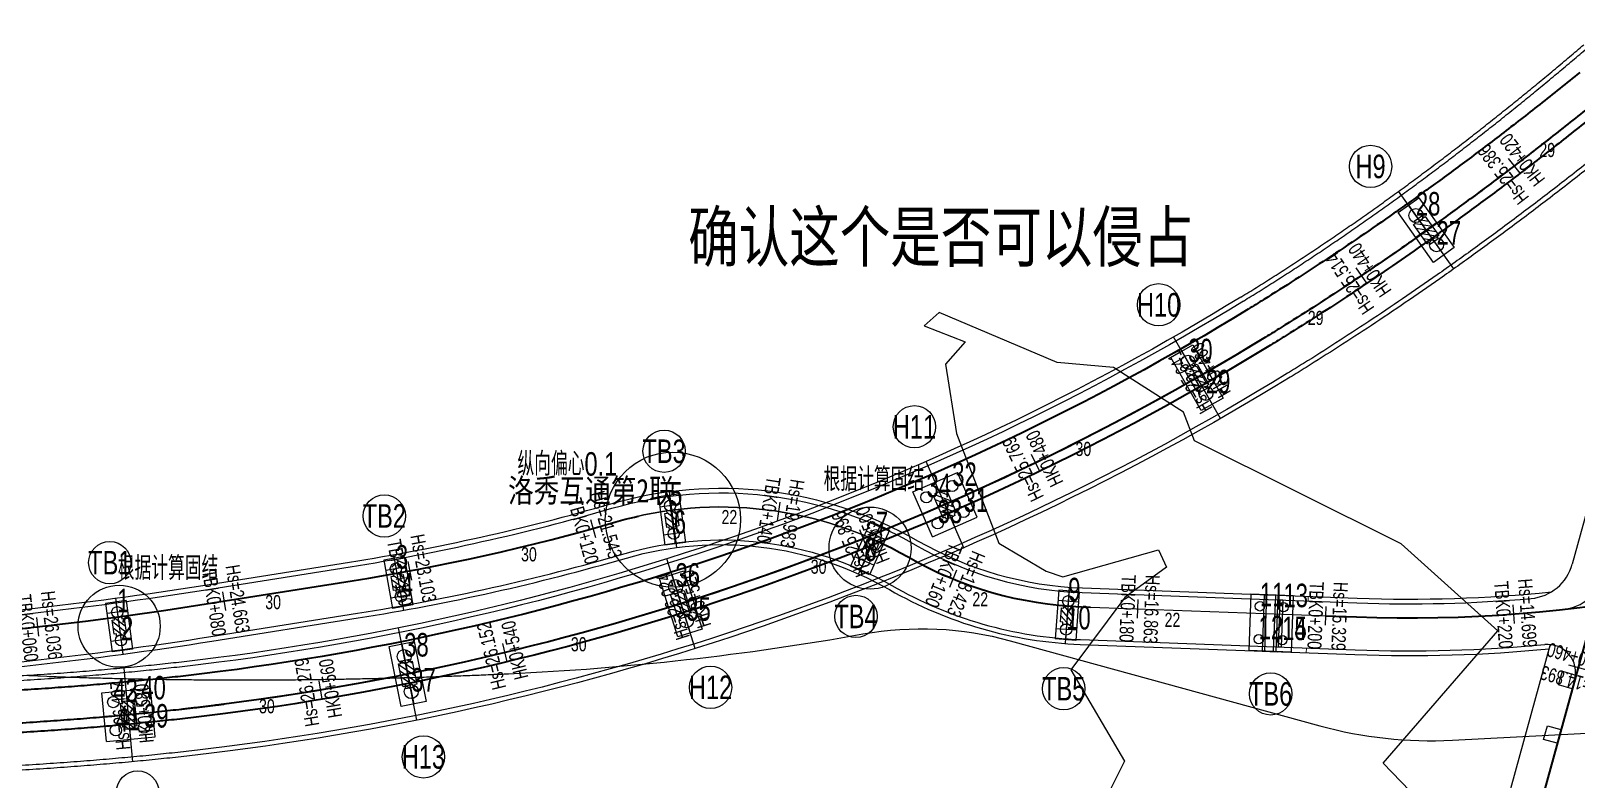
# Model space of a CAD drawing. Extents: x 0 to 558779, y 0 to 2762081.
# Drawn here: x 519542.9 to 519707.1, y 2757675 to 2757754.5 of the extents above; entities that cross this region are included whole.
import ezdxf
from ezdxf.enums import TextEntityAlignment as Align

# ---------------------------------------------------------------- set-up
doc = ezdxf.new("R2010")
doc.units = 0
doc.header["$LTSCALE"] = 20
doc.linetypes.add('CENTER', pattern=[2, 1.25, -0.25, 0.25, -0.25])
doc.linetypes.add('DASHED', pattern=[19.05, 12.7, -6.35])
for name, color, linetype in [('B-标线', 8, 'Continuous'), ('DL-中心线', 10, 'Continuous'), ('DL-人行道边线', 1, 'Continuous'), ('DL-树池', 110, 'Continuous'), ('DL-非机动车道边线', 6, 'Continuous'), ('K-控制', 230, 'Continuous'), ('L-洛秀互通匝道边线', 140, 'Continuous'), ('QL-主线桥墩', 191, 'Continuous'), ('QL-分孔线', 4, 'Continuous'), ('QL-墩号', 6, 'Continuous'), ('QL-桥墩', 191, 'Continuous'), ('QL-桥跨数值', 6, 'Continuous'), ('RD-红线', 230, 'Continuous'), ('XW_H', 7, 'Continuous'), ('XW_RZ-海江左慢行', 7, 'Continuous'), ('XW_TB', 7, 'Continuous'), ('文本', 3, 'Continuous'), ('桩号-H', 7, 'Continuous'), ('桩号-RZ-海江左慢行', 7, 'Continuous'), ('桩号-TB', 7, 'Continuous'), ('设计高-H', 7, 'Continuous'), ('设计高-RZ-海江左慢行', 7, 'Continuous'), ('设计高-TB', 7, 'Continuous'), ('设计高-地面高-H', 7, 'Continuous'), ('设计高-地面高-RZ-海江左慢行', 7, 'Continuous'), ('设计高-地面高-TB', 7, 'Continuous')]:
    doc.layers.add(name, color=color, linetype=linetype)
doc.layers.add('偏心', color=4, linetype='Continuous', plot=False)
doc.layers.add('坐标标注', color=6, linetype='Continuous', plot=False)
doc.layers.add('标注', color=3, linetype='Continuous', lineweight=15)
doc.styles.add('ht', font='simhei_0.ttf')
doc.styles.get("Standard").update_dxf_attribs({"font": 'fsdb_e.shx', "width": 0.7, "bigfont": 'hzdx.shx'})
doc.styles.add('仿宋', font='simfang_0.ttf', dxfattribs={"width": 0.8})
pattern_1 = [(0, (0, 2e-10), (0, 6.985), [5.08, -1.905]), (90, (0, 2e-10), (-6.985, 4e-16), [5.08, -1.905])]
pattern_2 = [(0, (0, 0), (0, 6.985), [5.08, -1.905]), (90, (0, 0), (-6.985, 4e-16), [5.08, -1.905])]

# ---------------------------------------------------------------- blocks, each defined once
blk = doc.blocks.new('shuchi02')
at = {"layer": 'DL-树池', "color": 3}
blk.add_lwpolyline([(-0.75, 0), (0.75, 0), (0.75, -1.5), (-0.75, -1.5)], close=True, dxfattribs=at)
blk = doc.blocks.new('(10-1)10m花瓶墩单排桩2根1.5')
h = blk.add_hatch()
h.set_pattern_fill('ANGLE', color=256)
h.set_pattern_definition(pattern_1)
h.paths.add_polyline_path([(-1.5, -0.5), (-1.5, 0.5), (-1.25, 0.5), (-1.25, 0.75), (1.25, 0.75), (1.25, 0.5), (1.5, 0.5), (1.5, -0.5), (1.25, -0.5), (1.25, -0.75), (-1.25, -0.75), (-1.25, -0.5)])
h = blk.add_hatch()
h.set_pattern_fill('ANGLE', color=256)
h.set_pattern_definition(pattern_1)
h.paths.add_polyline_path([(-1.5, -0.5), (-1.5, 0.5), (-1.25, 0.5), (-1.25, 0.75), (1.25, 0.75), (1.25, 0.5), (1.5, 0.5), (1.5, -0.5), (1.25, -0.5), (1.25, -0.75), (-1.25, -0.75), (-1.25, -0.5)])
h = blk.add_hatch()
h.set_pattern_fill('ANSI31', color=3, scale=0.15)
h.paths.add_polyline_path([(-1.5, -0.5), (-1.5, 0.5), (-1.25, 0.5), (-1.25, 0.75), (1.25, 0.75), (1.25, 0.5), (1.5, 0.5), (1.5, -0.5), (1.25, -0.5), (1.25, -0.75), (-1.25, -0.75), (-1.25, -0.5)])
at = {"layer": 'QL-桥墩', "color": 1}
for p, q in [((-3.25, -1.35), (-3.25, 1.35)), ((-3.25, 1.35), (3.25, 1.35)), ((3.25, 1.35), (3.25, -1.35)), ((3.25, -1.35), (-3.25, -1.35))]:
    blk.add_line(p, q, dxfattribs=at)
at = {"layer": 'QL-桥墩', "color": 3, "linetype": 'CENTER'}
for p, q in [((3.25, 0), (-3.25, 0)), ((0, -1.35), (0, 1.35))]:
    blk.add_line(p, q, dxfattribs=at)
at = {"layer": 'QL-桥墩', "color": 1}
blk.add_lwpolyline([(-1.5, -0.5), (-1.5, 0.5), (-1.25, 0.5), (-1.25, 0.75), (1.25, 0.75), (1.25, 0.5), (1.5, 0.5), (1.5, -0.5), (1.25, -0.5), (1.25, -0.75), (-1.25, -0.75), (-1.25, -0.5)], close=True, dxfattribs=at)
at = {"layer": 'QL-桥墩', "color": 3}
for centre in [(-1.9, 0), (1.9, 0)]:
    blk.add_circle(centre, 0.75, dxfattribs=at)
blk = doc.blocks.new('(10-2)10m花瓶墩双排桩4根1.2')
h = blk.add_hatch()
h.set_pattern_fill('ANGLE', color=256)
h.set_pattern_definition(pattern_2)
h.paths.add_polyline_path([(-1.5, -0.5), (-1.5, 0.5), (-1.25, 0.5), (-1.25, 0.75), (1.25, 0.75), (1.25, 0.5), (1.5, 0.5), (1.5, -0.5), (1.25, -0.5), (1.25, -0.75), (-1.25, -0.75), (-1.25, -0.5)])
h = blk.add_hatch()
h.set_pattern_fill('ANGLE', color=256)
h.set_pattern_definition(pattern_2)
h.paths.add_polyline_path([(-1.5, -0.5), (-1.5, 0.5), (-1.25, 0.5), (-1.25, 0.75), (1.25, 0.75), (1.25, 0.5), (1.5, 0.5), (1.5, -0.5), (1.25, -0.5), (1.25, -0.75), (-1.25, -0.75), (-1.25, -0.5)])
h = blk.add_hatch()
h.set_pattern_fill('ANSI31', color=3, scale=0.15)
h.paths.add_polyline_path([(-1.5, -0.5), (-1.5, 0.5), (-1.25, 0.5), (-1.25, 0.75), (1.25, 0.75), (1.25, 0.5), (1.5, 0.5), (1.5, -0.5), (1.25, -0.5), (1.25, -0.75), (-1.25, -0.75), (-1.25, -0.5)])
at = {"layer": 'QL-桥墩', "color": 1}
for p, q in [((-2.6, 2.6), (2.6, 2.6)), ((-2.6, 2.6), (-2.6, -2.6)), ((2.6, 2.6), (2.6, -2.6)), ((-2.6, -2.6), (2.6, -2.6))]:
    blk.add_line(p, q, dxfattribs=at)
at = {"layer": 'QL-桥墩', "color": 3, "linetype": 'CENTER'}
for p, q in [((0, 2.6), (0, -2.6)), ((-2.6, 0), (2.6, 0))]:
    blk.add_line(p, q, dxfattribs=at)
at = {"layer": 'QL-桥墩', "color": 1, "ltscale": 0.1}
blk.add_lwpolyline([(-1.5, -0.5), (-1.5, 0.5), (-1.25, 0.5), (-1.25, 0.75), (1.25, 0.75), (1.25, 0.5), (1.5, 0.5), (1.5, -0.5), (1.25, -0.5), (1.25, -0.75), (-1.25, -0.75), (-1.25, -0.5)], close=True, dxfattribs=at)
at = {"layer": 'QL-桥墩', "color": 3, "ltscale": 0.1}
for centre in [(-1.5, 1.5), (1.5, 1.5), (-1.5, -1.5), (1.5, -1.5)]:
    blk.add_circle(centre, 0.6, dxfattribs=at)
blk = doc.blocks.new('(6-1)6.0m花瓶墩单排桩2根1.2')
h = blk.add_hatch()
h.set_pattern_fill('ANSI31', color=3, scale=0.15, angle=180)
h.paths.add_polyline_path([(1, 0.4), (1, -0.4), (0.75, -0.4), (0.75, -0.65), (-0.75, -0.65), (-0.75, -0.4), (-1, -0.4), (-1, 0.4), (-0.75, 0.4), (-0.75, 0.65), (0.75, 0.65), (0.75, 0.4)])
at = {"layer": 'QL-桥墩', "color": 1}
for p, q in [((-2.6, 1.1), (-2.6, -1.1)), ((-2.6, 1.1), (2.6, 1.1)), ((2.6, 1.1), (2.6, -1.1)), ((-2.6, -1.1), (2.6, -1.1))]:
    blk.add_line(p, q, dxfattribs=at)
at = {"layer": 'QL-桥墩', "color": 3, "linetype": 'CENTER'}
for p, q in [((-2.6, 0), (2.6, 0)), ((-1.5, 1.1), (-1.5, -1.1)), ((1.5, 1.1), (1.5, -1.1))]:
    blk.add_line(p, q, dxfattribs=at)
at = {"layer": 'QL-桥墩', "color": 1}
blk.add_lwpolyline([(1, 0.4), (1, -0.4), (0.75, -0.4), (0.75, -0.65), (-0.75, -0.65), (-0.75, -0.4), (-1, -0.4), (-1, 0.4), (-0.75, 0.4), (-0.75, 0.65), (0.75, 0.65), (0.75, 0.4)], close=True, dxfattribs=at)
at = {"layer": 'QL-桥墩', "color": 3}
for centre in [(-1.5, 0), (1.5, 0)]:
    blk.add_circle(centre, 0.6, dxfattribs=at)
blk = doc.blocks.new('主线桥墩10.09')
at = {"layer": '文本', "style": '仿宋', "width": 0.8}
blk.add_text('洛秀互通第2联', height=2.5, dxfattribs=at).set_placement((2572.7495, -295.4687))
blk = doc.blocks.new('6m薄壁台')
at = {"layer": 'QL-桥墩', "color": 1}
for p, q in [((1650, 3000), (-2850, 3000)), ((-2850, 3000), (-2850, -3000)), ((1650, 3000), (1650, -3000)), ((1650, -3000), (-2850, -3000))]:
    blk.add_line(p, q, dxfattribs=at)
at = {"layer": 'QL-桥墩', "color": 3}
for p, q in [((-1450, 3000), (-1450, -3000)), ((-1450, 3000), (150, 3000)), ((-250, 3000), (-250, -3000)), ((250, 2500), (250, -2500)), ((550, 2500), (250, 2500)), ((550, 2500), (550, -2500)), ((-1450, -3000), (150, -3000)), ((550, -2500), (250, -2500)), ((350, -2500), (250, -2500))]:
    blk.add_line(p, q, dxfattribs=at)
at = {"layer": 'QL-桥墩', "color": 3, "linetype": 'DASHED', "ltscale": 30}
for p, q in [((-1200, 3000), (-1200, -3000)), ((0, 3000), (0, -3000))]:
    blk.add_line(p, q, dxfattribs=at)
at = {"layer": 'QL-桥墩', "color": 3}
for centre in [(-1850, 1750), (650, 1750), (-1850, -1750), (650, -1750)]:
    blk.add_circle(centre, 500, dxfattribs=at)
at = {"layer": '标注', "linetype": 'ByBlock'}
for p, q in [((550, 2500), (3250, 2500)), ((1650, 3000), (3250, 3000)), ((3250, 3000), (3250, 2500)), ((550, -2500), (3250, -2500)), ((1650, -3000), (3250, -3000)), ((3250, -3000), (3250, -2500))]:
    blk.add_line(p, q, dxfattribs=at)

msp = doc.modelspace()

# ---------------------------------------------------------------- linework, layer by layer
at = {"layer": 'B-标线', "lineweight": 35, "flags": 128}
for points in [[(519707.528, 2757750.137, -0.0034723), (519703.271, 2757746.728, -0.0034721), (519699.191, 2757743.553, -0.0034722), (519695.261, 2757740.581, -0.0034722), (519691.46, 2757737.79, -0.0034722), (519687.774, 2757735.16, -0.0034722), (519684.188, 2757732.677, -0.0034722), (519680.692, 2757730.327, -0.0034722), (519677.278, 2757728.1, -0.0034722), (519673.937, 2757725.987, -0.001736), (519672.292, 2757724.97, -0.1059643), (519562.992, 2757686.432, -0.000992), (519561.896, 2757686.293, -0.0019841), (519559.653, 2757686.023, -0.0019841), (519557.338, 2757685.763, -0.0019841), (519554.944, 2757685.513, -0.0019841), (519552.463, 2757685.274, -0.0019841), (519549.886, 2757685.046, -0.0019841), (519547.2, 2757684.83, -0.0019841), (519544.392, 2757684.627, -0.0019842), (519541.443, 2757684.437, -0.0019841)], [(519709.735, 2757747.42, -0.0034723), (519705.44, 2757743.981, -0.0034721), (519701.321, 2757740.776, -0.0034722), (519697.352, 2757737.775, -0.0034722), (519693.513, 2757734.955, -0.0034722), (519689.786, 2757732.297, -0.0034722), (519686.161, 2757729.786, -0.0034722), (519682.625, 2757727.409, -0.0034722), (519679.17, 2757725.155, -0.0034722), (519675.788, 2757723.016, -0.001736), (519674.122, 2757721.986, -0.1059643), (519563.438, 2757682.96, -0.000992), (519562.328, 2757682.82, -0.0019841), (519560.058, 2757682.546, -0.0019841), (519557.715, 2757682.283, -0.0019841), (519555.294, 2757682.03, -0.0019841), (519552.785, 2757681.789, -0.0019841), (519550.18, 2757681.558, -0.0019841), (519547.466, 2757681.34, -0.0019841), (519544.63, 2757681.135, -0.0019842), (519541.654, 2757680.943, -0.0019841)], [(519710.365, 2757746.644, -0.0034723), (519706.06, 2757743.196, -0.0034721), (519701.93, 2757739.983, -0.0034722), (519697.95, 2757736.973, -0.0034722), (519694.099, 2757734.145, -0.0034722), (519690.362, 2757731.479, -0.0034722), (519686.724, 2757728.96, -0.0034722), (519683.177, 2757726.575, -0.0034722), (519679.71, 2757724.314, -0.0034722), (519676.316, 2757722.167, -0.001736), (519674.645, 2757721.134, -0.1059643), (519563.566, 2757681.969, -0.000992), (519562.452, 2757681.828, -0.0019841), (519560.173, 2757681.553, -0.0019841), (519557.823, 2757681.289, -0.0019841), (519555.393, 2757681.035, -0.0019841), (519552.877, 2757680.793, -0.0019841), (519550.264, 2757680.562, -0.0019841), (519547.542, 2757680.343, -0.0019841), (519544.699, 2757680.137, -0.0019842), (519541.714, 2757679.945, -0.0019841)]]:
    msp.add_lwpolyline(points, format="xyb", dxfattribs=at)
at = {"layer": 'DL-中心线', "linetype": 'CENTER', "lineweight": 35, "ltscale": 5, "flags": 128}
for points in [[(519972.856, 2758047.225), (519967.618, 2758032.372, -0.1331082), (519905.246, 2757941.929), (519834.024, 2757881.645, 0.024432), (519798.335, 2757848.312), (519745.375, 2757793.77, 0.1531871), (519723.827, 2757750.995, -0.0264889), (519719.296, 2757730.309), (519694.524, 2757640.305, -0.1563706), (519677.824, 2757614.75, 0.2358019), (519655.675, 2757565.927), (519656.284, 2757549.573, 0.1125263), (519662.027, 2757528.103, -0.1102366), (519681.372, 2757457.065, -0.1911274), (519652.574, 2757373.373, -0.0218671), (519613.482, 2757331.648, 0.0327793), (519560.053, 2757272.069, -0.037184), (519540.027, 2757250.129), (519529.545, 2757240.233, 0.0025362), (519524.323, 2757235.253)], [(519983.23, 2758043.567, -0.0000614), (519982.583, 2758041.733, -0.0001841), (519981.936, 2758039.9, -0.0003069), (519981.286, 2758038.067, -0.0004296), (519980.634, 2758036.235, -0.0005524), (519979.978, 2758034.405, -0.0006752), (519979.317, 2758032.576, -0.0007979), (519978.652, 2758030.749, -0.0009207), (519977.98, 2758028.924, -0.0010434), (519977.301, 2758027.102, -0.0011048), (519976.648, 2758025.374, -0.0011048), (519976.045, 2758023.8, -0.0011048), (519975.481, 2758022.346, -0.0011048), (519974.948, 2758020.988, -0.0011048), (519974.439, 2758019.71, -0.0011048), (519973.951, 2758018.5, -0.0011048), (519973.481, 2758017.348, -0.0011048), (519973.026, 2758016.247, -0.0011048), (519972.584, 2758015.192, -0.0011048), (519972.154, 2758014.177, -0.0011048), (519971.734, 2758013.198, -0.0011048), (519971.323, 2758012.252, -0.0011048), (519970.92, 2758011.336, -0.0005524), (519970.722, 2758010.889, -0.1065559), (519916.03, 2757936.021, -0.0005524), (519915.664, 2757935.696, -0.0011048), (519914.913, 2757935.034, -0.0011048), (519914.137, 2757934.355, -0.0011048), (519913.332, 2757933.657, -0.0011048), (519912.496, 2757932.939, -0.0011048), (519911.625, 2757932.197, -0.0011048), (519910.715, 2757931.429, -0.0011048), (519909.761, 2757930.63, -0.0011048), (519908.756, 2757929.798, -0.0011048), (519907.694, 2757928.925, -0.0011048), (519906.562, 2757928.003, -0.0011048), (519905.348, 2757927.024, -0.0011048), (519904.032, 2757925.971, -0.0011048), (519902.584, 2757924.824, -0.0010434), (519901.055, 2757923.623, -0.0009207), (519899.521, 2757922.428, -0.0007979), (519897.983, 2757921.238, -0.0006752), (519896.442, 2757920.053, -0.0005524), (519894.897, 2757918.872, -0.0004296), (519893.351, 2757917.693, -0.0003069), (519891.802, 2757916.517, -0.0001841), (519890.252, 2757915.343, -0.0000614), (519888.702, 2757914.169, 0.000027), (519887.152, 2757912.995, 0.000081), (519885.602, 2757911.821, 0.000135), (519884.053, 2757910.646, 0.000189), (519882.504, 2757909.47, 0.0002431), (519880.956, 2757908.293, 0.0002971), (519879.41, 2757907.115, 0.0003511), (519877.865, 2757905.934, 0.0004051), (519876.322, 2757904.751, 0.0004591), (519874.781, 2757903.565, 0.0004861), (519873.319, 2757902.436, 0.0004861), (519871.987, 2757901.403, 0.0004861), (519870.757, 2757900.445, 0.0004861), (519869.607, 2757899.546, 0.0004861), (519868.525, 2757898.697, 0.0004861), (519867.5, 2757897.889, 0.0004861), (519866.525, 2757897.117, 0.0004861), (519865.592, 2757896.376, 0.0004861), (519864.698, 2757895.663, 0.0004861), (519863.837, 2757894.973, 0.0004861), (519863.007, 2757894.306, 0.0004861), (519862.205, 2757893.658, 0.0004861), (519861.427, 2757893.028, 0.0002431), (519861.047, 2757892.719, 0.0192773), (519832.113, 2757867.261, 0.0002778), (519831.707, 2757866.875, 0.0005556), (519830.88, 2757866.086, 0.0005556), (519830.03, 2757865.27, 0.0005556), (519829.153, 2757864.425, 0.0005556), (519828.248, 2757863.549, 0.0005556), (519827.31, 2757862.637, 0.0005556), (519826.336, 2757861.686, 0.0005556), (519825.321, 2757860.691, 0.0005556), (519824.259, 2757859.645, 0.0005556), (519823.141, 2757858.539, 0.0005556), (519821.959, 2757857.363, 0.0005556), (519820.697, 2757856.104, 0.0005556), (519819.337, 2757854.74, 0.0005556), (519817.85, 2757853.242, 0.0005247), (519816.288, 2757851.661, 0.000463), (519814.728, 2757850.078, 0.0004012), (519813.172, 2757848.492, 0.0003395), (519811.618, 2757846.903, 0.0002778), (519810.066, 2757845.313, 0.000216), (519808.516, 2757843.721, 0.0001543), (519806.966, 2757842.128, 0.0000926), (519805.418, 2757840.534, 0.0000309), (519803.87, 2757838.94), (519779.374, 2757813.711, -0.0001929), (519773.954, 2757808.133, -0.0005787), (519768.526, 2757802.562, -0.0009645), (519763.08, 2757797.009, -0.0013503), (519757.609, 2757791.48, -0.0017361), (519752.104, 2757785.986, -0.0021219), (519746.557, 2757780.534, -0.0025077), (519740.96, 2757775.134, -0.0028935), (519735.304, 2757769.795, -0.0032793), (519729.583, 2757764.526, -0.0034722), (519724.082, 2757759.594, -0.0034722), (519719, 2757755.165, -0.0034722), (519714.239, 2757751.131, -0.0034722), (519709.735, 2757747.42, -0.0034722), (519705.44, 2757743.981, -0.0034722), (519701.321, 2757740.776, -0.0034722), (519697.352, 2757737.775, -0.0034722), (519693.513, 2757734.955, -0.0034722), (519689.786, 2757732.297, -0.0034722), (519686.161, 2757729.786, -0.0034722), (519682.625, 2757727.409, -0.0034722), (519679.17, 2757725.155, -0.0034722), (519675.787, 2757723.016, -0.0017361), (519674.122, 2757721.986, -0.1059643), (519563.438, 2757682.96, -0.0009921), (519562.328, 2757682.82, -0.0019841), (519560.058, 2757682.546, -0.0019841), (519557.715, 2757682.283, -0.0019841), (519555.294, 2757682.03, -0.0019841), (519552.785, 2757681.789, -0.0019841), (519550.18, 2757681.558, -0.0019841), (519547.466, 2757681.34, -0.0019841), (519544.63, 2757681.135, -0.0019841), (519541.654, 2757680.943, -0.0019841), (519538.515, 2757680.766, -0.0019841), (519535.184, 2757680.605, -0.0019841), (519531.621, 2757680.46, -0.0019841), (519527.771, 2757680.335, -0.0019841), (519523.551, 2757680.231, -0.0018739), (519519.107, 2757680.156, -0.0016534), (519514.663, 2757680.113, -0.001433), (519510.218, 2757680.096, -0.0012125), (519505.774, 2757680.104, -0.0009921), (519501.329, 2757680.131, -0.0007716), (519496.885, 2757680.173, -0.0005511), (519492.441, 2757680.227, -0.0003307), (519487.997, 2757680.29, -0.0001102), (519483.553, 2757680.356), (519395.692, 2757681.675)], [(519483.693, 2757688.86), (519492.803, 2757688.723, 0.0431305), (519561.509, 2757693.622), (519577.044, 2757696.088, 0.0312133), (519605.074, 2757702.35, -0.2036702), (519636.14, 2757698.616, 0.121654), (519654.577, 2757693.327), (519683.777, 2757692.239, 0.1157935), (519751.057, 2757705.409, -0.255248), (519789.288, 2757702.5, 0.1414803), (519842.378, 2757686.387), (519917.269, 2757685.369, 0.1256874), (519941.327, 2757691.167, -0.1317012), (519966.567, 2757696.935), (519992.7, 2757695.961, 0.6601558), (519996.625, 2757704.277, -0.0723564), (519979.943, 2757729.661, 0.6413492), (519970.854, 2757729.6), (519953.894, 2757691.981)]]:
    msp.add_lwpolyline(points, format="xyb", dxfattribs=at)
at = {"layer": 'DL-人行道边线', "flags": 128}
for points in [[(519795.824, 2757850.75), (519742.864, 2757796.208, 0.1531871), (519720.373, 2757751.562, -0.0264889), (519715.921, 2757731.238), (519706.734, 2757697.858)], [(519704.382, 2757689.313), (519691.149, 2757641.234, -0.1560136), (519675.669, 2757617.508, -0.1560136)]]:
    msp.add_lwpolyline(points, format="xyb", dxfattribs=at)
at = {"layer": 'DL-人行道边线'}
msp.add_arc((519701.913, 2757699.185), 5, 275.01759, 344.6113, dxfattribs=at)
at = {"layer": 'DL-非机动车道边线', "flags": 128}
msp.add_lwpolyline([(519706.972, 2757685.532), (519694.524, 2757640.305, -0.129121), (519681.784, 2757618.33, -0.129121)], format="xyb", dxfattribs=at)
at = {"layer": 'DL-非机动车道边线'}
for centre, radius, start, end in [((519705.219, 2757698.004), 5, 276.27795, 344.6113), ((519704.079, 2757686.328), 3, 344.6113, 95.39588)]:
    msp.add_arc(centre, radius, start, end, dxfattribs=at)
at = {"layer": 'K-控制'}
msp.add_lwpolyline([(519691.366, 2757671.783), (519686.615, 2757676.713), (519698.805, 2757690.755), (519688.554, 2757700.016), (519666.559, 2757710.968), (519665.409, 2757714.011), (519657.974, 2757718.762), (519651.977, 2757719.278), (519639.421, 2757724.608), (519637.846, 2757723.187), (519642.211, 2757721.503), (519640.117, 2757719.103), (519641.258, 2757711.741), (519645.765, 2757700.074), (519650.805, 2757697.105), (519652.58, 2757696.513), (519662.75, 2757699.378), (519663.614, 2757697.546), (519659.161, 2757694.3), (519653.435, 2757686.618), (519659.14, 2757676.925), (519656.743, 2757672.164)], dxfattribs=at)
at = {"layer": 'L-洛秀互通匝道边线', "flags": 128}
for points in [[(519671.508, 2757726.249, 0.0020801), (519673.178, 2757727.283, 0.0020456), (519674.84, 2757728.331, 0.002011), (519676.495, 2757729.393, 0.0019765), (519678.14, 2757730.468, 0.0019419), (519679.778, 2757731.556, 0.0019074), (519681.408, 2757732.657, 0.0018729), (519683.03, 2757733.771, 0.0018384), (519684.644, 2757734.897, 0.0018039), (519686.25, 2757736.035, 0.0017694), (519687.848, 2757737.184, 0.001735), (519689.438, 2757738.345, 0.0017005), (519691.021, 2757739.517, 0.001666), (519692.596, 2757740.7, 0.0016316), (519694.163, 2757741.894, 0.0015971), (519695.723, 2757743.098, 0.0015626), (519697.276, 2757744.312, 0.0015282), (519698.822, 2757745.536, 0.0014938), (519700.36, 2757746.769, 0.0014593), (519701.892, 2757748.012, 0.0014249), (519703.416, 2757749.263, 0.0013904), (519704.934, 2757750.524, 0.001356), (519706.445, 2757751.793, 0.0013216), (519707.949, 2757753.071, 0.0012872)], [(519671.769, 2757725.823, 0.0020801), (519673.443, 2757726.859, 0.0020456), (519675.109, 2757727.909, 0.002011), (519676.766, 2757728.973, 0.0019765), (519678.416, 2757730.05, 0.0019419), (519680.057, 2757731.141, 0.0019074), (519681.69, 2757732.244, 0.0018729), (519683.314, 2757733.36, 0.0018384), (519684.931, 2757734.488, 0.0018039), (519686.54, 2757735.628, 0.0017694), (519688.141, 2757736.779, 0.001735), (519689.734, 2757737.942, 0.0017005), (519691.32, 2757739.116, 0.001666), (519692.897, 2757740.301, 0.0016316), (519694.468, 2757741.497, 0.0015971), (519696.03, 2757742.703, 0.0015626), (519697.585, 2757743.919, 0.0015282), (519699.133, 2757745.145, 0.0014938), (519700.674, 2757746.38, 0.0014593), (519702.208, 2757747.624, 0.0014249), (519703.734, 2757748.878, 0.0013904), (519705.254, 2757750.14, 0.001356), (519706.768, 2757751.411, 0.0013216), (519708.274, 2757752.69, 0.0012872)], [(519708.228, 2757740.449, -0.0034722), (519704.06, 2757737.205, -0.0034722), (519700.041, 2757734.167, -0.0034722), (519696.151, 2757731.31, -0.0034722), (519692.374, 2757728.615, -0.0034722), (519688.697, 2757726.069, -0.0034722), (519685.109, 2757723.657, -0.0034722), (519681.602, 2757721.369, -0.0034722), (519678.167, 2757719.196, -0.0017361), (519676.474, 2757718.15, -0.1059643), (519564.012, 2757678.497, -0.0009921), (519562.884, 2757678.354, -0.0019841), (519560.578, 2757678.077, -0.0019841), (519558.2, 2757677.809, -0.0019841), (519555.743, 2757677.553, -0.0019841), (519553.199, 2757677.308, -0.0019841), (519550.558, 2757677.074, -0.0019841), (519547.809, 2757676.853, -0.0019841), (519544.937, 2757676.646, -0.0019841), (519541.926, 2757676.452, -0.0019841)], [(519708.538, 2757740.057, -0.0034722), (519704.364, 2757736.809, -0.0034722), (519700.34, 2757733.766, -0.0034722), (519696.444, 2757730.905, -0.0034722), (519692.662, 2757728.206, -0.0034722), (519688.979, 2757725.656, -0.0034722), (519685.385, 2757723.24, -0.0034722), (519681.872, 2757720.949, -0.0034722), (519678.431, 2757718.772, -0.0017361), (519676.736, 2757717.724, -0.1059643), (519564.076, 2757678.001, -0.0009921), (519562.946, 2757677.858, -0.0019841), (519560.636, 2757677.58, -0.0019841), (519558.254, 2757677.312, -0.0019841), (519555.793, 2757677.055, -0.0019841), (519553.245, 2757676.81, -0.0019841), (519550.6, 2757676.576, -0.0019841), (519547.847, 2757676.355, -0.0019841), (519544.971, 2757676.147, -0.0019841), (519541.956, 2757675.953, -0.0019841)], [(519671.769, 2757725.823, -0.1059643), (519562.864, 2757687.424, -0.000992), (519561.772, 2757687.286, -0.0019841), (519559.537, 2757687.016, -0.0019841), (519557.23, 2757686.757, -0.0019841), (519554.844, 2757686.508, -0.0019841), (519552.371, 2757686.27, -0.0019841), (519549.802, 2757686.043, -0.0019841), (519547.124, 2757685.827, -0.0019841), (519544.323, 2757685.625, -0.0019842), (519541.383, 2757685.435, -0.0019841), (519538.28, 2757685.26, -0.0019841), (519534.984, 2757685.1, -0.0019841), (519531.457, 2757684.957, -0.0019841), (519527.642, 2757684.833, -0.0019841), (519523.458, 2757684.73, -0.0000332), (519523.38, 2757684.729, -0.0000332)], [(519671.508, 2757726.249, -0.1059643), (519562.801, 2757687.92, -0.000992), (519561.71, 2757687.782, -0.0019841), (519559.479, 2757687.513, -0.0019841), (519557.176, 2757687.254, -0.0019841), (519554.794, 2757687.005, -0.0019841), (519552.325, 2757686.767, -0.0019841), (519549.759, 2757686.541, -0.0019841), (519547.086, 2757686.326, -0.0019841), (519544.289, 2757686.123, -0.0019841), (519541.353, 2757685.934, -0.0019841), (519538.253, 2757685.759, -0.0019841), (519534.962, 2757685.6, -0.0019842), (519531.439, 2757685.457, -0.0019841), (519527.628, 2757685.333, -0.0019841), (519523.448, 2757685.23, -0.0000209), (519523.398, 2757685.229, -0.0000209)], [(519523.611, 2757690.948, 0.0237651), (519561.243, 2757695.099), (519576.825, 2757697.572, 0.0312287), (519604.654, 2757703.79, -0.2036863), (519636.887, 2757699.916, 0.121654), (519654.633, 2757694.826), (519683.833, 2757693.738, 0.0312148), (519702.351, 2757694.204, 0.0312148)], [(519523.63, 2757691.45, 0.0237337), (519561.165, 2757695.593), (519576.747, 2757698.066, 0.0312287), (519604.515, 2757704.27, -0.2036863), (519637.136, 2757700.35, 0.121654), (519654.652, 2757695.325), (519683.852, 2757694.237, 0.0349577), (519704.51, 2757694.912, 0.0349577)], [(519523.555, 2757689.441, 0.0238589), (519561.478, 2757693.618), (519577.06, 2757696.09, 0.0312287), (519605.072, 2757702.349, -0.2036863), (519636.14, 2757698.616, 0.121654), (519654.577, 2757693.327), (519683.777, 2757692.239, 0.0367205), (519705.765, 2757693.034, 0.0367205)], [(519523.406, 2757685.424, 0.0241054), (519562.105, 2757689.667), (519577.687, 2757692.14, 0.0312287), (519606.186, 2757698.508, -0.2036863), (519634.147, 2757695.147, 0.121654), (519654.428, 2757689.33), (519683.628, 2757688.241, 0.0335403), (519704.257, 2757688.857, 0.0335403)], [(519523.424, 2757685.926, 0.0240748), (519562.027, 2757690.161), (519577.609, 2757692.634, 0.0312287), (519606.047, 2757698.988, -0.2036863), (519634.397, 2757695.581, 0.121654), (519654.447, 2757689.829), (519683.647, 2757688.741, 0.032867), (519703.797, 2757689.315, 0.032867)]]:
    msp.add_lwpolyline(points, format="xyb", dxfattribs=at)
at = {"layer": 'QL-分孔线', "color": 1}
for p, q in [((519694.133, 2757729.246), (519688.271, 2757737.491)), ((519610.733, 2757705.573), (519611.516, 2757699.624)), ((519613.484, 2757688.88), (519610.475, 2757698.416)), ((519675.174, 2757694.56), (519674.95, 2757688.564))]:
    msp.add_line(p, q, dxfattribs=at)
at = {"layer": 'QL-分孔线'}
for p, q in [((519669.32, 2757713.329), (519664.352, 2757722.008)), ((519642.058, 2757699.607), (519638.046, 2757708.768)), ((519633.306, 2757702.296), (519630.864, 2757696.816)), ((519581.416, 2757698.856), (519582.479, 2757692.951)), ((519551.866, 2757694.229), (519552.666, 2757688.283)), ((519653.263, 2757695.402), (519652.821, 2757689.418)), ((519583.927, 2757681.269), (519581.956, 2757691.073)), ((519553.738, 2757676.856), (519552.803, 2757686.812))]:
    msp.add_line(p, q, dxfattribs=at)
at = {"layer": 'QL-墩号'}
for centre in [(519685.288, 2757740.138), (519662.759, 2757725.425), (519636.801, 2757712.46), (519610.193, 2757709.858), (519580.45, 2757702.978), (519551.276, 2757698.016), (519630.586, 2757692.299), (519615.129, 2757684.758), (519652.672, 2757684.614), (519674.67, 2757684.061), (519584.609, 2757677.365), (519554.232, 2757673.635)]:
    msp.add_circle(centre, 2.25, dxfattribs=at)
at = {"layer": 'RD-红线'}
msp.add_lwpolyline([(519348.836, 2757693.228), (519544.572, 2757685.935)], dxfattribs=at)
for points in [[(519593.666, 2757686.207, 0.032808), (519631.315, 2757690.43, -0.1118346), (519646.983, 2757689.717), (519679.902, 2757680.67, 0.0800768), (519693.981, 2757679.138), (519714.414, 2757680.189, -0.0221676), (519723.852, 2757680.256), (519839.336, 2757675.953)], [(519544.572, 2757685.935, 0.0008983), (519546.563, 2757685.864, 0.0008947), (519548.551, 2757685.801, 0.0008909), (519550.538, 2757685.745, 0.0008868), (519552.523, 2757685.696, 0.0008826), (519554.505, 2757685.654, 0.0008781), (519556.486, 2757685.619, 0.0008734), (519558.464, 2757685.591, 0.0008685), (519560.441, 2757685.57, 0.0008634), (519562.415, 2757685.555, 0.000858), (519564.387, 2757685.548, 0.0008524), (519566.357, 2757685.547, 0.0008465), (519568.324, 2757685.553, 0.0008404), (519570.289, 2757685.566, 0.000834), (519572.252, 2757685.585, 0.0008273), (519574.212, 2757685.611, 0.0008203), (519576.169, 2757685.643, 0.0008131), (519578.124, 2757685.681, 0.0008055), (519580.076, 2757685.726, 0.0007975), (519582.026, 2757685.777, 0.0007893), (519583.973, 2757685.834, 0.0007808), (519585.917, 2757685.897, 0.0007719), (519587.858, 2757685.966, 0.0007628), (519589.797, 2757686.04, 0.0007534), (519591.733, 2757686.121, 0.0007437), (519593.666, 2757686.207, 0.0007437)]]:
    msp.add_lwpolyline(points, format="xyb", dxfattribs=at)
at = {"layer": 'XW_H', "color": 1, "flags": 128}
msp.add_lwpolyline([(519710.255, 2757747.843, -0.0024626), (519707.173, 2757745.357, -0.0025626), (519704.066, 2757742.902, -0.0026626), (519700.934, 2757740.479, -0.0027626), (519697.775, 2757738.091, -0.0028626), (519694.59, 2757735.738, -0.0029626), (519691.378, 2757733.423, -0.0030626), (519688.138, 2757731.146, -0.0031626), (519684.87, 2757728.91, -0.0032626), (519681.574, 2757726.716, -0.0033626), (519678.249, 2757724.566, -0.0034626), (519674.894, 2757722.462, -0.0004823), (519674.432, 2757722.177, -0.0003254), (519674.122, 2757721.986)], format="xyb", dxfattribs=at)
msp.add_lwpolyline([(519710.255, 2757747.843, -0.0024626), (519707.173, 2757745.357, -0.0025626), (519704.066, 2757742.902, -0.0026626), (519700.934, 2757740.479, -0.0027626), (519697.775, 2757738.091, -0.0028626), (519694.59, 2757735.738, -0.0029626), (519691.378, 2757733.423, -0.0030626), (519688.138, 2757731.146, -0.0031626), (519684.87, 2757728.91, -0.0032626), (519681.574, 2757726.716, -0.0033626), (519678.249, 2757724.566, -0.0034626), (519674.894, 2757722.462, -0.0004823), (519674.432, 2757722.177, -0.0003254), (519674.122, 2757721.986)], format="xyb", dxfattribs=at)
at = {"layer": 'XW_H', "color": 6, "flags": 128}
msp.add_lwpolyline([(519563.438, 2757682.96, -0.0003257), (519563.076, 2757682.914, -0.0011536), (519561.778, 2757682.752, -0.0025667), (519558.805, 2757682.403, -0.0024667), (519555.828, 2757682.085, -0.0023667), (519552.849, 2757681.795, -0.0022667), (519549.867, 2757681.532, -0.0021667), (519546.883, 2757681.296, -0.0020667), (519543.897, 2757681.086, -0.0019667), (519540.91, 2757680.899, -0.0018667)], format="xyb", dxfattribs=at)
msp.add_lwpolyline([(519563.438, 2757682.96, -0.0003257), (519563.076, 2757682.914, -0.0011536), (519561.778, 2757682.752, -0.0025667), (519558.805, 2757682.403, -0.0024667), (519555.828, 2757682.085, -0.0023667), (519552.849, 2757681.795, -0.0022667), (519549.867, 2757681.532, -0.0021667), (519546.883, 2757681.296, -0.0020667), (519543.897, 2757681.086, -0.0019667), (519540.91, 2757680.899, -0.0018667)], format="xyb", dxfattribs=at)
at = {"layer": 'XW_H', "color": 2}
msp.add_arc((519527.74, 2757960.676), 280, 277.32471, 301.51965, dxfattribs=at)
msp.add_arc((519527.74, 2757960.676), 280, 277.32471, 301.51965, dxfattribs=at)
at = {"layer": 'XW_RZ-海江左慢行', "color": 4}
msp.add_line((519719.296, 2757730.309), (519694.524, 2757640.305), dxfattribs=at)
msp.add_line((519719.296, 2757730.309), (519694.524, 2757640.305), dxfattribs=at)
at = {"layer": 'XW_TB', "color": 4}
for p, q in [((519561.509, 2757693.622), (519577.044, 2757696.088)), ((519561.509, 2757693.622), (519577.044, 2757696.088)), ((519654.577, 2757693.327), (519683.777, 2757692.239)), ((519654.577, 2757693.327), (519683.777, 2757692.239))]:
    msp.add_line(p, q, dxfattribs=at)
at = {"layer": 'XW_TB', "color": 2}
for centre, radius, start, end in [((519616.214, 2757663.932), 40, 60.1213, 106.16926), ((519616.214, 2757663.932), 40, 60.1213, 106.16926), ((519689.362, 2757842.135), 150, 267.86602, 294.28627), ((519689.362, 2757842.135), 150, 267.86602, 294.28627), ((519540.951, 2757923.508), 230.266, 279.01803, 286.16926), ((519540.951, 2757923.508), 230.266, 279.01803, 286.16926), ((519656.067, 2757733.299), 40, 240.1213, 267.86602), ((519656.067, 2757733.299), 40, 240.1213, 267.86602), ((519498.811, 2758088.678), 400, 269.13936, 279.01803), ((519498.811, 2758088.678), 400, 269.13936, 279.01803)]:
    msp.add_arc(centre, radius, start, end, dxfattribs=at)
at = {"layer": '偏心'}
for centre, radius in [((519611.124, 2757702.598), 7.178), ((519632.085, 2757699.556), 4.363), ((519552.266, 2757691.256), 4.363)]:
    msp.add_circle(centre, radius, dxfattribs=at)
at = {"layer": '设计高-地面高-H'}
for p, q in [((519701.179, 2757739.408), (519699.966, 2757740.998)), ((519684.884, 2757727.714), (519683.769, 2757729.374)), ((519667.855, 2757717.101), (519666.858, 2757718.834)), ((519650.115, 2757707.722), (519649.244, 2757709.522)), ((519631.75, 2757699.633), (519631.01, 2757701.491)), ((519612.855, 2757692.876), (519612.249, 2757694.782)), ((519593.525, 2757687.484), (519593.057, 2757689.429)), ((519573.86, 2757683.486), (519573.532, 2757685.459)), ((519553.963, 2757680.895), (519553.772, 2757682.886))]:
    msp.add_line(p, q, dxfattribs=at)
at = {"layer": '设计高-地面高-RZ-海江左慢行'}
msp.add_line((519708.298, 2757686.583), (519706.37, 2757687.113), dxfattribs=at)
at = {"layer": '设计高-地面高-TB'}
for p, q in [((519622.508, 2757704.446), (519622.201, 2757702.47)), ((519602.357, 2757702.618), (519602.893, 2757700.691)), ((519582.964, 2757698.124), (519583.33, 2757696.158)), ((519641.281, 2757697.21), (519640.523, 2757695.36)), ((519563.251, 2757694.911), (519563.565, 2757692.936)), ((519660.547, 2757694.105), (519660.472, 2757692.106)), ((519680.533, 2757693.36), (519680.458, 2757691.362)), ((519700.408, 2757693.545), (519700.556, 2757691.55)), ((519543.485, 2757692.187), (519543.709, 2757690.199))]:
    msp.add_line(p, q, dxfattribs=at)

# ---------------------------------------------------------------- block references
at = {"layer": 'DL-树池', "rotation": 254.611297995146}
for p in [(519706.919, 2757685.34), (519705.327, 2757679.555)]:
    msp.add_blockref('shuchi02', p, dxfattribs=at)
at = {"layer": 'QL-主线桥墩'}
msp.add_blockref('主线桥墩10.09', (517020.86, 2757999.896), dxfattribs=at)
at = {"layer": 'QL-桥墩', "lineweight": 35}
for name, p, rotation in [('(10-1)10m花瓶墩单排桩2根1.5', (519691.202, 2757733.369), 125.4127833752139), ('(10-1)10m花瓶墩单排桩2根1.5', (519666.836, 2757717.669), 119.7866311002415), ('(10-2)10m花瓶墩双排桩4根1.2', (519640.052, 2757704.188), 113.6477975908656), ('(10-1)10m花瓶墩单排桩2根1.5', (519611.98, 2757693.648), 107.5089640600319), ('(10-1)10m花瓶墩单排桩2根1.5', (519582.941, 2757686.171), 101.3701305522632), ('(10-2)10m花瓶墩双排桩4根1.2', (519553.271, 2757681.834), 95.36514874296223)]:
    msp.add_blockref(name, p, dxfattribs=dict(at, rotation=rotation))
at = {"layer": 'QL-桥墩'}
for p, rotation in [((519611.025, 2757702.585), 277.4984286193296), ((519632.085, 2757699.556), 245.9857498919375), ((519581.948, 2757695.904), 280.2107707344122), ((519552.266, 2757691.256), 277.6605314316424), ((519653.042, 2757692.41), 265.7695371485008)]:
    msp.add_blockref('(6-1)6.0m花瓶墩单排桩2根1.2', p, dxfattribs=dict(at, rotation=rotation))
at = {"layer": '标注', "linetype": 'ByBlock', "xscale": 0.0010000000187414, "yscale": 0.0010000000187414, "zscale": 0.0010000000187414, "rotation": 357.8660176556557}
msp.add_blockref('6m薄壁台', (519675.312, 2757691.553), dxfattribs=at)

# ---------------------------------------------------------------- texts
at = {"layer": 'DEFPOINTS', "color": 1, "lineweight": 35, "style": 'ht', "width": 0.75}
msp.add_text('确认这个是否可以侵占', height=5.25, dxfattribs=at).set_placement((519612.751, 2757732.655), align=Align.MIDDLE_LEFT)
at = {"layer": 'QL-墩号', "width": 0.75}
for s, p in [('H9', (519685.288, 2757740.138)), ('H10', (519662.759, 2757725.425)), ('H11', (519636.801, 2757712.46)), ('TB3', (519610.193, 2757709.858)), ('TB2', (519580.45, 2757702.978)), ('TB1', (519551.276, 2757698.016)), ('TB4', (519630.586, 2757692.299)), ('H12', (519615.129, 2757684.758)), ('TB5', (519652.672, 2757684.614)), ('TB6', (519674.67, 2757684.061)), ('H13', (519584.609, 2757677.365))]:
    msp.add_text(s, height=2.5, dxfattribs=at).set_placement(p, align=Align.MIDDLE_CENTER)
at = {"layer": 'QL-桥跨数值', "lineweight": 35, "width": 0.75}
for s, p in [('29', (519704.066, 2757740.686)), ('29', (519679.449, 2757722.834)), ('30', (519654.762, 2757708.902)), ('22', (519617.133, 2757701.662)), ('30', (519595.824, 2757697.7)), ('30', (519626.613, 2757696.384)), ('30', (519568.635, 2757692.62)), ('22', (519643.795, 2757692.922)), ('22', (519664.231, 2757690.736)), ('30', (519601.122, 2757688.14)), ('30', (519567.971, 2757681.546))]:
    msp.add_text(s, height=1.5, dxfattribs=at).set_placement(p, align=Align.BOTTOM_CENTER)
at = {"layer": '偏心', "width": 0.75}
for s, p in [('纵向偏心0.1', (519599.91, 2757708.512)), ('根据计算固结', (519632.493, 2757706.865)), ('根据计算固结', (519557.466, 2757697.425))]:
    msp.add_text(s, height=2.5, dxfattribs=at).set_placement(p, align=Align.MIDDLE_CENTER)
at = {"layer": '坐标标注', "width": 0.7}
for s, p in [('28', (519690.101, 2757734.917)), ('27', (519692.303, 2757731.82)), ('30', (519665.892, 2757719.318)), ('29', (519667.78, 2757716.02)), ('32', (519640.824, 2757706.163)), ('34', (519638.076, 2757704.96)), ('5', (519610.829, 2757704.072)), ('31', (519642.028, 2757703.415)), ('33', (519639.28, 2757702.212)), ('6', (519611.221, 2757701.098)), ('7', (519632.695, 2757700.926)), ('8', (519631.474, 2757698.186)), ('3', (519581.682, 2757697.38)), ('36', (519611.408, 2757695.46)), ('4', (519582.213, 2757694.427)), ('9', (519653.153, 2757693.906)), ('11', (519673.528, 2757693.37)), ('13', (519676.027, 2757693.277)), ('1', (519552.066, 2757692.743)), ('35', (519612.551, 2757691.836)), ('2', (519552.466, 2757689.769)), ('10', (519652.932, 2757690.914)), ('12', (519673.398, 2757689.873)), ('14', (519675.896, 2757689.78)), ('15', (519675.896, 2757689.78)), ('38', (519582.567, 2757688.033)), ('42', (519551.637, 2757683.187)), ('43', (519551.637, 2757683.187)), ('40', (519554.624, 2757683.468)), ('37', (519583.316, 2757684.308)), ('41', (519551.917, 2757680.2)), ('39', (519554.904, 2757680.481))]:
    msp.add_text(s, height=2.5, dxfattribs=at).set_placement(p)
at = {"layer": '桩号-H', "width": 0.75}
for s, rotation, p in [('HK0+420', 127.34003, (519700.811, 2757740.385)), ('HK0+440', 123.89441, (519684.575, 2757728.711)), ('HK0+460', 119.90941, (519667.617, 2757718.117)), ('HK0+480', 115.81685, (519649.949, 2757708.753)), ('HK0+500', 111.7243, (519631.658, 2757700.673)), ('HK0+520', 107.63174, (519612.838, 2757693.92)), ('HK0+540', 103.53919, (519593.583, 2757688.527)), ('HK0+560', 99.44663, (519573.992, 2757684.522)), ('HK0+580', 95.47269, (519554.166, 2757681.919))]:
    msp.add_text(s, height=1.5, rotation=rotation, dxfattribs=at).set_placement(p, align=Align.TOP_CENTER)
at = {"layer": '桩号-RZ-海江左慢行', "width": 0.75}
msp.add_text('RZK0+460', height=1.5, rotation=164.6113, dxfattribs=at).set_placement((519707.413, 2757687.137), align=Align.TOP_CENTER)
at = {"layer": '桩号-TB', "width": 0.75}
for s, rotation, p in [('TBK0+140', 261.16913, (519622.058, 2757703.504)), ('TBK0+120', 285.5356, (519602.336, 2757701.574)), ('TBK0+100', 280.55912, (519582.852, 2757697.086)), ('TBK0+160', 247.72137, (519640.625, 2757696.399)), ('TBK0+080', 279.01803, (519563.112, 2757693.877)), ('TBK0+180', 267.86602, (519660.21, 2757693.117)), ('TBK0+200', 267.86602, (519680.196, 2757692.372)), ('TBK0+220', 274.2512, (519700.183, 2757692.525)), ('TBK0+060', 276.42867, (519543.299, 2757691.16))]:
    msp.add_text(s, height=1.5, rotation=rotation, dxfattribs=at).set_placement(p, align=Align.TOP_CENTER)
at = {"layer": '设计高-H', "width": 0.75}
for s, rotation, p in [('Hs=25.386', 127.34003, (519700.334, 2757740.021)), ('Hs=25.514', 123.89441, (519684.077, 2757728.377)), ('Hs=25.641', 119.90941, (519667.097, 2757717.818)), ('Hs=25.769', 115.81685, (519649.409, 2757708.491)), ('Hs=25.896', 111.7243, (519631.101, 2757700.451)), ('Hs=26.024', 107.63174, (519612.266, 2757693.738)), ('Hs=26.152', 103.53919, (519593, 2757688.386)), ('Hs=26.279', 99.44663, (519573.4, 2757684.423)), ('Hs=26.407', 95.47269, (519553.569, 2757681.862))]:
    msp.add_text(s, height=1.5, rotation=rotation, dxfattribs=at).set_placement(p, align=Align.BOTTOM_CENTER)
at = {"layer": '设计高-RZ-海江左慢行', "width": 0.75}
msp.add_text('Hs=14.893', height=1.5, rotation=164.6113, dxfattribs=at).set_placement((519707.254, 2757686.559), align=Align.BOTTOM_CENTER)
at = {"layer": '设计高-TB', "width": 0.75}
for s, rotation, p in [('Hs=21.543', 285.5356, (519602.914, 2757701.735)), ('Hs=19.983', 261.16913, (519622.651, 2757703.412)), ('Hs=23.103', 280.55912, (519583.442, 2757697.196)), ('Hs=18.423', 247.72137, (519641.18, 2757696.171)), ('Hs=24.663', 279.01803, (519563.704, 2757693.971)), ('Hs=16.863', 267.86602, (519660.809, 2757693.095)), ('Hs=15.329', 267.86602, (519680.795, 2757692.35)), ('Hs=14.699', 274.2512, (519700.781, 2757692.57)), ('Hs=26.036', 276.42867, (519543.896, 2757691.227))]:
    msp.add_text(s, height=1.5, rotation=rotation, dxfattribs=at).set_placement(p, align=Align.BOTTOM_CENTER)

doc.saveas('drawing.dxf')
